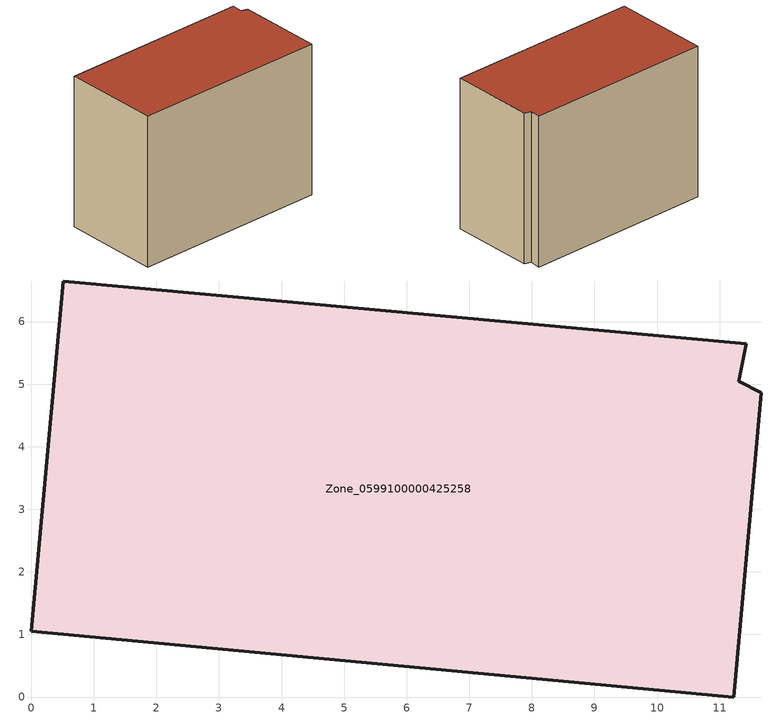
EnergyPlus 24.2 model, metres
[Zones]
Zone_0599100000425258
 floor ground (C_G): 0.51,6.65 11.42,5.65 11.31,5.04 11.67,4.86 11.22,0 0,1.05 z0
 wall outside (C_F): 0,1.05 11.22,0 11.67,4.86 11.31,5.04 11.42,5.65 0.51,6.65 0,1.05 z0:8.83
 roof outside (C_R): 11.42,5.65 0.51,6.65 0,1.05 11.22,0 11.67,4.86 11.31,5.04 z8.83
[BUILDING]
Pand.0599100000425258: North Axis=0; Terrain=City; Loads Convergence Tolerance Value=0.04; Temperature Convergence Tolerance Value=0.4; Solar Distribution=FullExterior; Maximum Number of Warmup Days=25; Minimum Number of Warmup Days=1
[Site:Location]
Rotterdam.The.Hague.AP_ZH_NLD Design_Conditions: Latitude=51.96; Longitude=4.45; Time Zone=1; Elevation=-4.5
[SITE:GROUNDTEMPERATURE:BUILDINGSURFACE]
18, 18, 18, 18, 18, 18, 18, 18, 18, 18, 18, 18
[MATERIAL] Thermal Absorptance=0.9; Solar Absorptance=0.7; Visible Absorptance=0.7
Name | Roughness | Thickness | Conductivity | Density | Specific Heat
G.TC.2006-2014 | MediumSmooth | 0.15 | 0.06 | 540 | 1210
F.TC.2006-2014 | Rough | 0.3 | 0.12 | 1920 | 840
R.TC.2006-2014 | MediumRough | 0.2 | 0.08 | 1500 | 1000
[CONSTRUCTION]
C_G: G.TC.2006-2014
C_F: F.TC.2006-2014
C_R: R.TC.2006-2014
[ZONE]
Zone_0599100000425258: Type=1; Multiplier=1; Ceiling Height=Autocalculate; Volume=Autocalculate; Floor Area=autocalculate; Part of Total Floor Area=Yes
[ZONEINFILTRATION:DESIGNFLOWRATE]
Infil_Zone_0599100000425258: Zone or ZoneList or Space or SpaceList=Zone_0599100000425258; Schedule=AlwaysOn; Design Flow Rate Calculation Method=Flow/Area; Flow Rate per Floor Area=0.0015; Constant Term Coefficient=1; Temperature Term Coefficient=0; Velocity Term Coefficient=0; Velocity Squared Term Coefficient=0
[HVACTEMPLATE:ZONE:IDEALLOADSAIRSYSTEM]
Zone_0599100000425258: Maximum Heating Supply Air Temperature=50; Minimum Cooling Supply Air Temperature=13; Maximum Heating Supply Air Humidity Ratio=0.0156; Minimum Cooling Supply Air Humidity Ratio=0.0077; Heating Limit=NoLimit; Cooling Limit=NoLimit; Dehumidification Control Type=ConstantSensibleHeatRatio; Cooling Sensible Heat Ratio=0.7; Dehumidification Setpoint=60; Humidification Control Type=None; Humidification Setpoint=30; Outdoor Air Method=None; Outdoor Air Flow Rate per Person=0.00944; Outdoor Air Flow Rate per Zone Floor Area=0; Outdoor Air Flow Rate per Zone=0; Demand Controlled Ventilation Type=None; Outdoor Air Economizer Type=NoEconomizer; Heat Recovery Type=None; Sensible Heat Recovery Effectiveness=0.7; Latent Heat Recovery Effectiveness=0.65
[ZONECONTROL:THERMOSTAT]
ThermostatControl_Zone_0599100000425258: Zone or ZoneList=Zone_0599100000425258; Control Type Schedule=DualSetpointControlType; Control 1=Thermostat_Zone_0599100000425258; Temperature Difference Between Cutout And Setpoint=0
[THERMOSTATSETPOINT:DUALSETPOINT]
Thermostat_Zone_0599100000425258: Heating Setpoint Temperature Schedule=HeatingSetpoint_Zone_0599100000425258; Cooling Setpoint Temperature Schedule=CoolingSetpoint_Zone_0599100000425258
[SCHEDULE:COMPACT]
HeatingSetpoint_Zone_0599100000425258: Through: 12/31, For: AllDays, Until: 24:00, 21
CoolingSetpoint_Zone_0599100000425258: Through: 12/31, For: AllDays, Until: 24:00, 24
DualSetpointControlType: Through: 12/31, For: AllDays, Until: 24:00, 4
AlwaysOn: Through: 12/31, For: AllDays, Until: 24:00, 1
